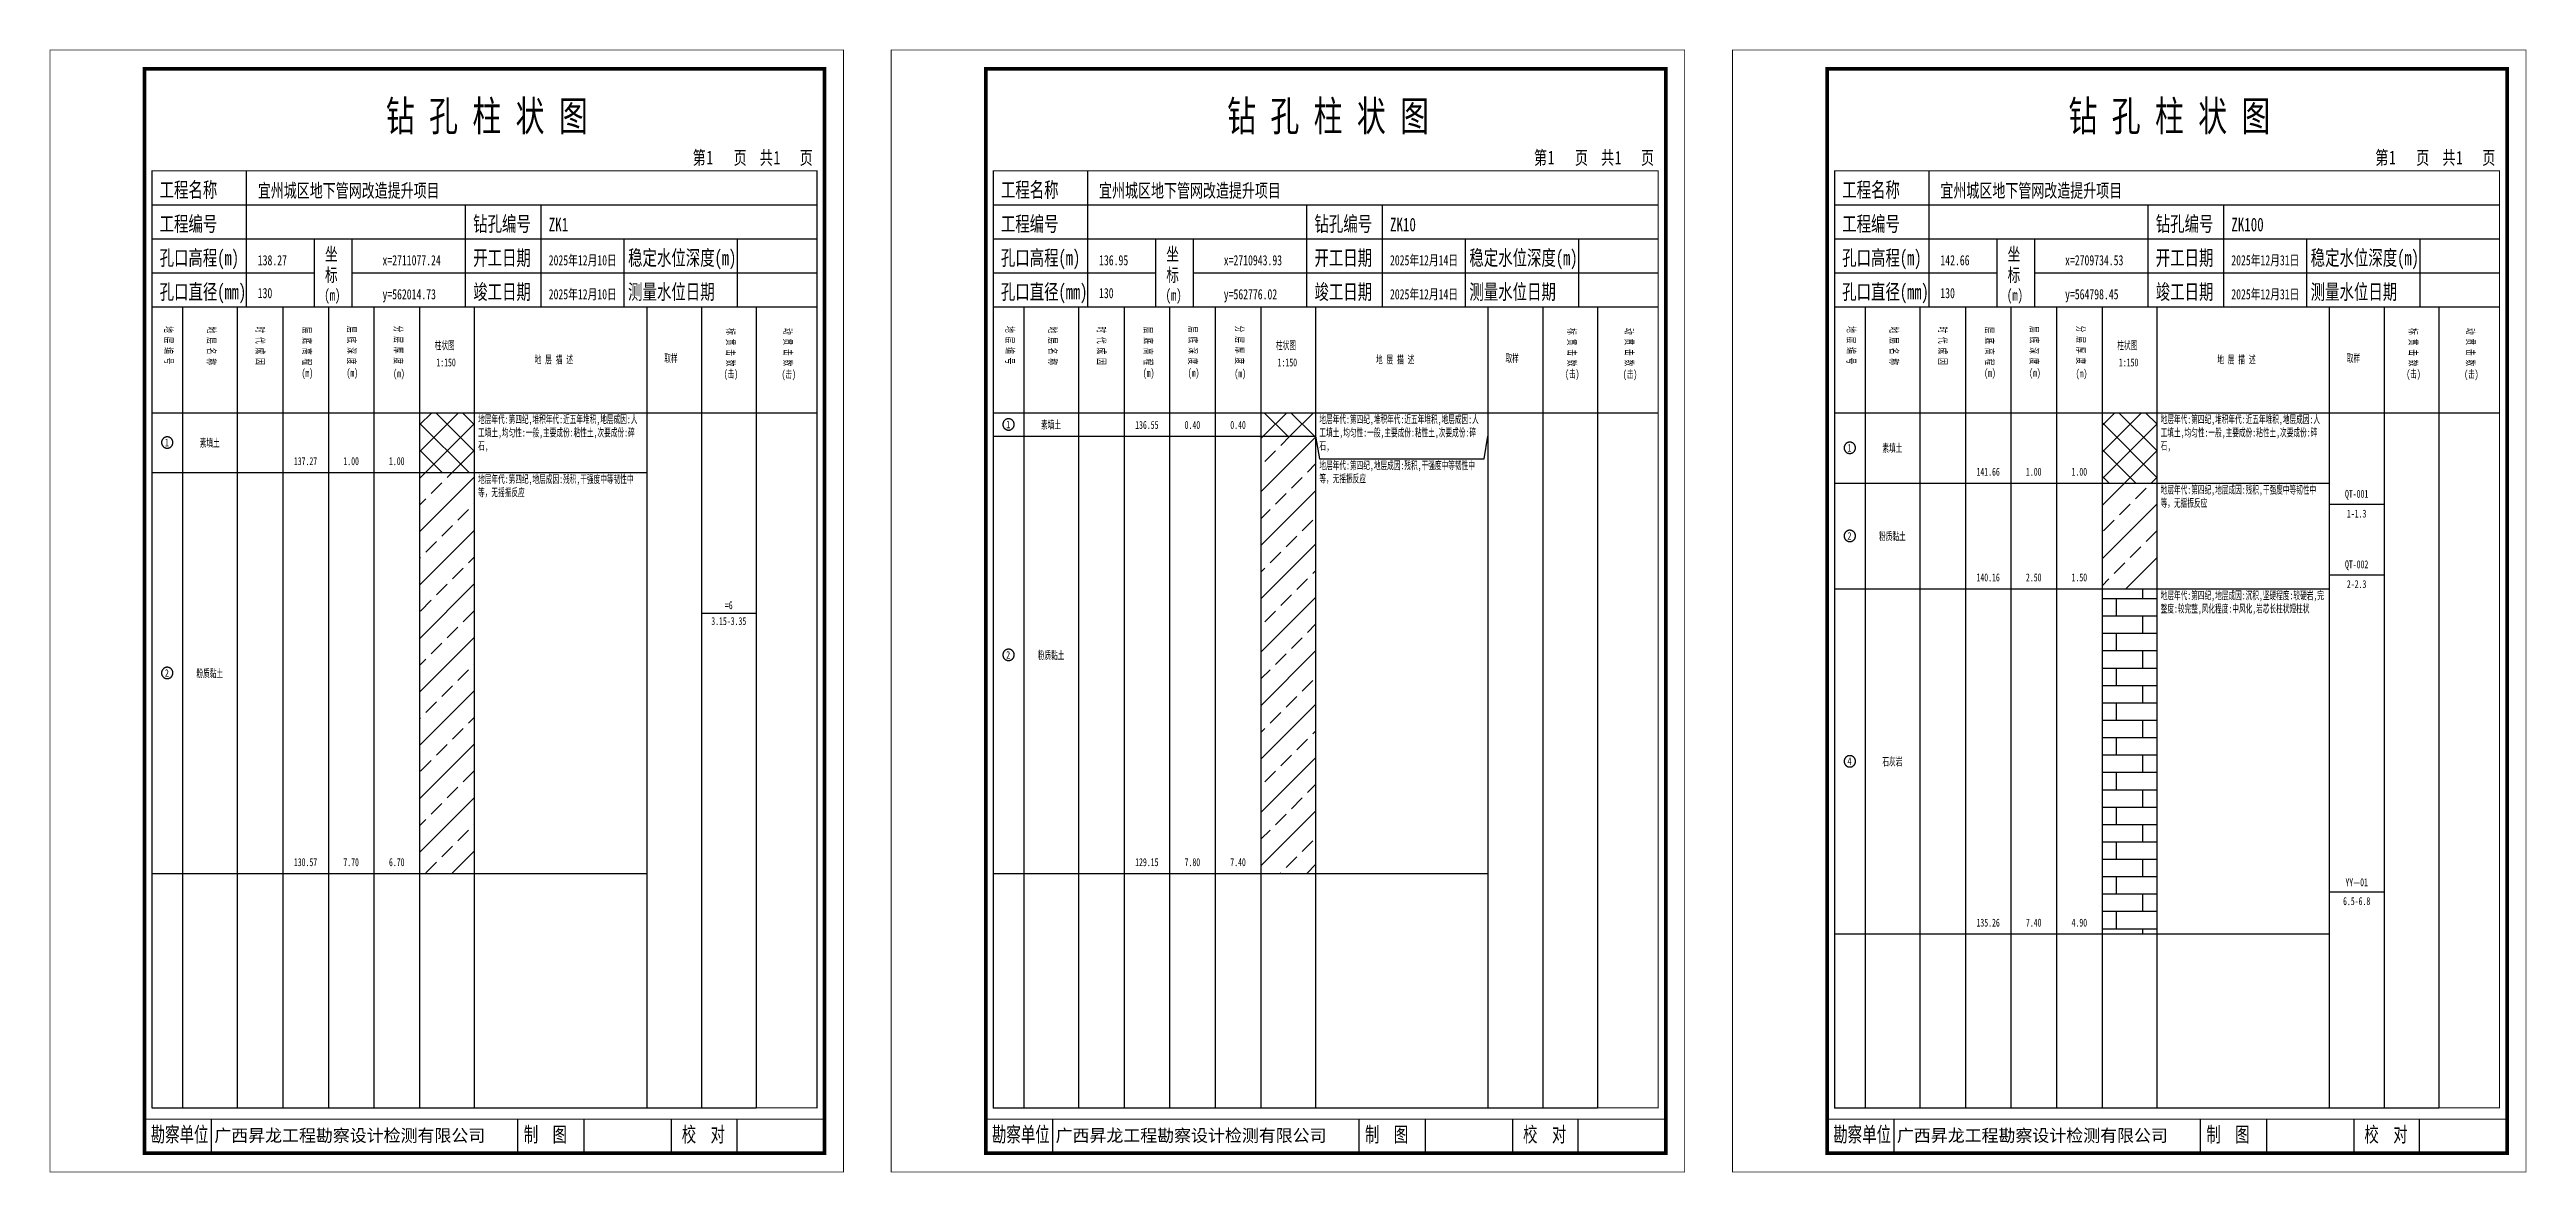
# Model space of a CAD drawing. Header units: millimetres. Extents: x 0 to 2711117, y 0 to 567555.
# Drawn here: x 26277 to 26933, y 0 to 297 of the extents above; entities that cross this region are included whole.
import ezdxf
from ezdxf.enums import TextEntityAlignment as Align

# ---------------------------------------------------------------- set-up
doc = ezdxf.new("R2010")
doc.units = ezdxf.units.MM
doc.layers.add('GICAD_POU_TEXTS', color=7, linetype='Continuous')
doc.layers.add('勘察点图例', color=7, linetype='Continuous')
doc.styles.add('HEAD_FONT', font='simfang.ttf', dxfattribs={"width": 0.6})
doc.styles.add('HEAD_FONT2', font='simfang.ttf', dxfattribs={"width": 0.6})
doc.styles.add('HT', font='simhei.ttf')
doc.styles.add('LZ_FONT', font='simfang.ttf', dxfattribs={"width": 0.7, "height": 8})
doc.styles.add('成果图图块', font='simfang.ttf', dxfattribs={"height": 2.5})
doc.styles.add('成果图表体', font='simfang.ttf', dxfattribs={"width": 0.6, "height": 2.1})
pattern_1 = [(45, (0, 0), (-3.5355339, 3.5355339), []), (135, (0, 0), (-3.5355339, -3.5355339), [])]
pattern_2 = [(45, (0, 0), (-7.0710678, 7.0710678), []), (45, (7.071, 0), (-7.0710678, 7.0710678), [4, -2])]

# ---------------------------------------------------------------- blocks, each defined once
blk = doc.blocks.new('ZK1')
for p, q in [((52, 229), (52, 265)), ((27, 256), (203, 256)), ((110, 229), (110, 256)), ((130, 229), (130, 256)), ((27, 247), (203, 247)), ((70, 229), (70, 247)), ((80, 229), (80, 247)), ((152, 229), (152, 247)), ((182, 229), (182, 247)), ((27, 238), (70, 238)), ((80, 238), (203, 238)), ((27, 229), (35.05, 229)), ((35.05, 229), (35.05, 17)), ((35.05, 229), (49.53, 229)), ((49.53, 229), (49.53, 17)), ((49.53, 229), (61.6, 229)), ((61.6, 229), (61.6, 17)), ((61.6, 229), (73.68, 229)), ((73.68, 229), (73.68, 17)), ((73.68, 229), (85.75, 229)), ((85.75, 229), (85.75, 17)), ((85.75, 229), (97.82, 229)), ((97.82, 229), (97.82, 17)), ((97.82, 229), (112.3, 229)), ((112.3, 229), (112.3, 17)), ((112.3, 229), (157.93, 229)), ((157.93, 229), (157.93, 17)), ((157.93, 229), (172.42, 229)), ((172.42, 229), (172.42, 17)), ((172.42, 229), (186.9, 229)), ((186.9, 229), (186.9, 17)), ((186.9, 229), (203, 229)), ((27, 201), (203, 201)), ((27, 17), (35.05, 17)), ((35.05, 17), (49.53, 17)), ((42.74, 4.95), (42.74, 13.95)), ((42.74, 4.95), (42.74, 13.95)), ((49.53, 17), (61.6, 17)), ((61.6, 17), (73.68, 17)), ((73.68, 17), (85.75, 17)), ((85.75, 17), (97.82, 17)), ((97.82, 17), (112.3, 17)), ((112.3, 17), (157.93, 17)), ((123.83, 4.95), (123.83, 13.95)), ((141.38, 4.95), (141.38, 13.95)), ((157.93, 17), (172.42, 17)), ((164.48, 4.95), (164.48, 13.95)), ((172.42, 17), (186.9, 17)), ((181.84, 4.95), (181.84, 13.95)), ((181.84, 4.95), (181.84, 13.95))]:
    blk.add_line(p, q)
for points, const_width in [([(0, 0), (210, 0), (210, 297), (0, 297)], 0.25), ([(25, 5), (205, 5), (205, 292), (25, 292)], 1), ([(27, 265), (203, 265), (203, 17), (27, 17)], 0.3)]:
    blk.add_lwpolyline(points, close=True, dxfattribs=dict(const_width=const_width))
at = {"const_width": 0.3}
for points in [[(27, 229), (203, 229)], [(25, 14), (205, 14)]]:
    blk.add_lwpolyline(points, dxfattribs=at)
at = {"style": 'LZ_FONT', "width": 0.7}
for s, height, p in [('钻 孔 柱 状 图', 8, (88.9, 275.54)), ('第', 3.6, (170.12, 266.7)), ('1', 3.6, (173.78, 266.75)), ('页', 3.6, (180.96, 266.7)), ('共', 3.6, (187.88, 266.7)), ('1', 3.6, (191.54, 266.7)), ('页', 3.6, (198.44, 266.7)), ('工程名称', 4, (29, 258)), ('宜州城区地下管网改造提升项目', 3.6, (55, 258)), ('工程编号', 4, (29, 249)), ('钻孔编号', 4, (112, 249)), ('ZK1', 3.6, (132, 249)), ('孔口高程(m)', 4, (29, 240)), ('138.27', 2.7, (55, 240)), ('坐', 3.5, (72.79, 241.24)), ('x=2711077.24', 2.7, (88, 240)), ('开工日期', 4, (112, 240)), ('2025年12月10日', 2.7, (132, 240)), ('稳定水位深度(m)', 4, (153, 240)), ('标', 3.5, (72.79, 235.7)), ('孔口直径(mm)', 4, (29, 231)), ('130', 2.7, (54.98, 231.31)), ('(m) ', 3, (72.59, 230.65)), ('y=562014.73', 2.7, (88, 231)), ('竣工日期', 4, (112, 231)), ('2025年12月10日', 2.7, (132, 231)), ('测量水位日期', 4, (153, 231)), ('勘察单位', 4, (26.65, 7.95)), ('制  图', 4, (125.4, 7.95)), ('校  对', 4, (167.22, 7.95))]:
    blk.add_text(s, height=height, dxfattribs=at).set_placement(p)
at = {"style": 'HT'}
blk.add_text('广西昇龙工程勘察设计检测有限公司', height=3.2865, dxfattribs=at).set_placement((43.48, 8.02))
at = {"char_height": 2.1, "width": 22.806, "attachment_point": 1, "rotation": 270, "style": 'HEAD_FONT'}
for s, insert in [('地 层 编 号', (32.46, 223.92)), ('地 层 名 称', (43.79, 223.76)), ('时 代 成 因', (56.67, 223.83)), ('层 底 高 程', (69.07, 223.71)), ('层 底 深 度', (80.9, 223.91)), ('分 层 厚 度', (93.26, 224.01)), ('标 贯 击 数', (181.21, 223.37)), ('动 贯 击 数', (196.38, 223.43))]:
    blk.add_mtext(s, dxfattribs=dict(at, insert=insert))
at = {"char_height": 2.1, "attachment_point": 1}
for s, insert, width, style in [('柱状图', (101.82, 219.87), 7.855, 'HEAD_FONT2'), ('地 层 描 述', (128.29, 216.11), 22.0781, 'HEAD_FONT2'), ('取样', (162.58, 216.44), 7.855, 'HEAD_FONT2'), ('(m)', (66.58, 212.56), 4.7944, 'HEAD_FONT'), ('(m)', (78.47, 212.61), 4.7944, 'HEAD_FONT'), ('(m)', (90.81, 212.43), 4.7944, 'HEAD_FONT'), ('1:150', (102.26, 215.36), 6.9223, 'HEAD_FONT2'), ('(击)', (178.33, 212.31), 7.855, 'HEAD_FONT2'), ('(击)', (193.64, 212.22), 7.855, 'HEAD_FONT2')]:
    blk.add_mtext(s, dxfattribs=dict(at, insert=insert, width=width, style=style))
blk = doc.blocks.new('ZK1_0')
at = {"color": 7}
blk.add_polyline3d([(-1.5, 0.02, 0), (-1.5, -0.06, 0), (-1.49, -0.13, 0), (-1.48, -0.2, 0), (-1.47, -0.28, 0), (-1.46, -0.35, 0), (-1.44, -0.42, 0), (-1.41, -0.49, 0), (-1.39, -0.56, 0), (-1.36, -0.63, 0), (-1.32, -0.69, 0), (-1.29, -0.76, 0), (-1.25, -0.82, 0), (-1.2, -0.88, 0), (-1.16, -0.94, 0), (-1.11, -0.99, 0), (-1.06, -1.04, 0), (-1.01, -1.1, 0), (-0.95, -1.14, 0), (-0.89, -1.19, 0), (-0.83, -1.23, 0), (-0.77, -1.27, 0), (-0.71, -1.31, 0), (-0.64, -1.34, 0), (-0.57, -1.37, 0), (-0.51, -1.4, 0), (-0.44, -1.42, 0), (-0.36, -1.44, 0), (-0.29, -1.46, 0), (-0.22, -1.47, 0), (-0.15, -1.48, 0), (-0.07, -1.48, 0), (0, -1.48, 0), (0.07, -1.48, 0), (0.15, -1.48, 0), (0.22, -1.47, 0), (0.29, -1.46, 0), (0.36, -1.44, 0), (0.44, -1.42, 0), (0.51, -1.4, 0), (0.57, -1.37, 0), (0.64, -1.34, 0), (0.71, -1.31, 0), (0.77, -1.27, 0), (0.83, -1.23, 0), (0.89, -1.19, 0), (0.95, -1.14, 0), (1.01, -1.1, 0), (1.06, -1.04, 0), (1.11, -0.99, 0), (1.16, -0.94, 0), (1.2, -0.88, 0), (1.25, -0.82, 0), (1.29, -0.76, 0), (1.32, -0.69, 0), (1.36, -0.63, 0), (1.39, -0.56, 0), (1.41, -0.49, 0), (1.44, -0.42, 0), (1.46, -0.35, 0), (1.47, -0.28, 0), (1.48, -0.2, 0), (1.49, -0.13, 0), (1.5, -0.06, 0), (1.5, 0.02, 0), (1.5, 0.09, 0), (1.49, 0.16, 0), (1.48, 0.24, 0), (1.47, 0.31, 0), (1.46, 0.38, 0), (1.44, 0.45, 0), (1.41, 0.52, 0), (1.39, 0.59, 0), (1.36, 0.66, 0), (1.32, 0.72, 0), (1.29, 0.79, 0), (1.25, 0.85, 0), (1.2, 0.91, 0), (1.16, 0.97, 0), (1.11, 1.02, 0), (1.06, 1.08, 0), (1.01, 1.13, 0), (0.95, 1.18, 0), (0.89, 1.22, 0), (0.83, 1.26, 0), (0.77, 1.3, 0), (0.71, 1.34, 0), (0.64, 1.37, 0), (0.57, 1.4, 0), (0.51, 1.43, 0), (0.44, 1.45, 0), (0.36, 1.47, 0), (0.29, 1.49, 0), (0.22, 1.5, 0), (0.15, 1.51, 0), (0.07, 1.51, 0), (0, 1.52, 0), (-0.07, 1.51, 0), (-0.15, 1.51, 0), (-0.22, 1.5, 0), (-0.29, 1.49, 0), (-0.36, 1.47, 0), (-0.44, 1.45, 0), (-0.51, 1.43, 0), (-0.57, 1.4, 0), (-0.64, 1.37, 0), (-0.71, 1.34, 0), (-0.77, 1.3, 0), (-0.83, 1.26, 0), (-0.89, 1.22, 0), (-0.95, 1.18, 0), (-1.01, 1.13, 0), (-1.06, 1.08, 0), (-1.11, 1.02, 0), (-1.16, 0.97, 0), (-1.2, 0.91, 0), (-1.25, 0.85, 0), (-1.29, 0.79, 0), (-1.32, 0.72, 0), (-1.36, 0.66, 0), (-1.39, 0.59, 0), (-1.41, 0.52, 0), (-1.44, 0.45, 0), (-1.46, 0.38, 0), (-1.47, 0.31, 0), (-1.48, 0.24, 0), (-1.49, 0.16, 0), (-1.5, 0.09, 0), (-1.5, 0.02, 0)], dxfattribs=at)
at = {"layer": 'GICAD_POU_TEXTS', "color": 7, "style": '成果图图块', "width": 0.7}
blk.add_text('1', height=2, dxfattribs=at).set_placement((-0.09, -0.99), align=Align.CENTER)
blk = doc.blocks.new('ZK1_1')
at = {"color": 7}
blk.add_polyline3d([(-1.5, 0.02, 0), (-1.5, -0.06, 0), (-1.49, -0.13, 0), (-1.48, -0.2, 0), (-1.47, -0.28, 0), (-1.46, -0.35, 0), (-1.44, -0.42, 0), (-1.41, -0.49, 0), (-1.39, -0.56, 0), (-1.36, -0.63, 0), (-1.32, -0.69, 0), (-1.29, -0.76, 0), (-1.25, -0.82, 0), (-1.2, -0.88, 0), (-1.16, -0.94, 0), (-1.11, -0.99, 0), (-1.06, -1.04, 0), (-1.01, -1.1, 0), (-0.95, -1.14, 0), (-0.89, -1.19, 0), (-0.83, -1.23, 0), (-0.77, -1.27, 0), (-0.71, -1.31, 0), (-0.64, -1.34, 0), (-0.57, -1.37, 0), (-0.51, -1.4, 0), (-0.44, -1.42, 0), (-0.36, -1.44, 0), (-0.29, -1.46, 0), (-0.22, -1.47, 0), (-0.15, -1.48, 0), (-0.07, -1.48, 0), (0, -1.48, 0), (0.07, -1.48, 0), (0.15, -1.48, 0), (0.22, -1.47, 0), (0.29, -1.46, 0), (0.36, -1.44, 0), (0.44, -1.42, 0), (0.51, -1.4, 0), (0.57, -1.37, 0), (0.64, -1.34, 0), (0.71, -1.31, 0), (0.77, -1.27, 0), (0.83, -1.23, 0), (0.89, -1.19, 0), (0.95, -1.14, 0), (1.01, -1.1, 0), (1.06, -1.04, 0), (1.11, -0.99, 0), (1.16, -0.94, 0), (1.2, -0.88, 0), (1.25, -0.82, 0), (1.29, -0.76, 0), (1.32, -0.69, 0), (1.36, -0.63, 0), (1.39, -0.56, 0), (1.41, -0.49, 0), (1.44, -0.42, 0), (1.46, -0.35, 0), (1.47, -0.28, 0), (1.48, -0.2, 0), (1.49, -0.13, 0), (1.5, -0.06, 0), (1.5, 0.02, 0), (1.5, 0.09, 0), (1.49, 0.16, 0), (1.48, 0.24, 0), (1.47, 0.31, 0), (1.46, 0.38, 0), (1.44, 0.45, 0), (1.41, 0.52, 0), (1.39, 0.59, 0), (1.36, 0.66, 0), (1.32, 0.72, 0), (1.29, 0.79, 0), (1.25, 0.85, 0), (1.2, 0.91, 0), (1.16, 0.97, 0), (1.11, 1.02, 0), (1.06, 1.08, 0), (1.01, 1.13, 0), (0.95, 1.18, 0), (0.89, 1.22, 0), (0.83, 1.26, 0), (0.77, 1.3, 0), (0.71, 1.34, 0), (0.64, 1.37, 0), (0.57, 1.4, 0), (0.51, 1.43, 0), (0.44, 1.45, 0), (0.36, 1.47, 0), (0.29, 1.49, 0), (0.22, 1.5, 0), (0.15, 1.51, 0), (0.07, 1.51, 0), (0, 1.52, 0), (-0.07, 1.51, 0), (-0.15, 1.51, 0), (-0.22, 1.5, 0), (-0.29, 1.49, 0), (-0.36, 1.47, 0), (-0.44, 1.45, 0), (-0.51, 1.43, 0), (-0.57, 1.4, 0), (-0.64, 1.37, 0), (-0.71, 1.34, 0), (-0.77, 1.3, 0), (-0.83, 1.26, 0), (-0.89, 1.22, 0), (-0.95, 1.18, 0), (-1.01, 1.13, 0), (-1.06, 1.08, 0), (-1.11, 1.02, 0), (-1.16, 0.97, 0), (-1.2, 0.91, 0), (-1.25, 0.85, 0), (-1.29, 0.79, 0), (-1.32, 0.72, 0), (-1.36, 0.66, 0), (-1.39, 0.59, 0), (-1.41, 0.52, 0), (-1.44, 0.45, 0), (-1.46, 0.38, 0), (-1.47, 0.31, 0), (-1.48, 0.24, 0), (-1.49, 0.16, 0), (-1.5, 0.09, 0), (-1.5, 0.02, 0)], dxfattribs=at)
at = {"layer": 'GICAD_POU_TEXTS', "color": 7, "style": '成果图图块', "width": 0.7}
blk.add_text('2', height=2, dxfattribs=at).set_placement((-0.09, -0.99), align=Align.CENTER)
blk = doc.blocks.new('ZK10')
for p, q in [((52, 229), (52, 265)), ((27, 256), (203, 256)), ((110, 229), (110, 256)), ((130, 229), (130, 256)), ((27, 247), (203, 247)), ((70, 229), (70, 247)), ((80, 229), (80, 247)), ((152, 229), (152, 247)), ((182, 229), (182, 247)), ((27, 238), (70, 238)), ((80, 238), (203, 238)), ((27, 229), (35.05, 229)), ((35.05, 229), (35.05, 17)), ((35.05, 229), (49.53, 229)), ((49.53, 229), (49.53, 17)), ((49.53, 229), (61.6, 229)), ((61.6, 229), (61.6, 17)), ((61.6, 229), (73.68, 229)), ((73.68, 229), (73.68, 17)), ((73.68, 229), (85.75, 229)), ((85.75, 229), (85.75, 17)), ((85.75, 229), (97.82, 229)), ((97.82, 229), (97.82, 17)), ((97.82, 229), (112.3, 229)), ((112.3, 229), (112.3, 17)), ((112.3, 229), (157.93, 229)), ((157.93, 229), (157.93, 17)), ((157.93, 229), (172.42, 229)), ((172.42, 229), (172.42, 17)), ((172.42, 229), (186.9, 229)), ((186.9, 229), (186.9, 17)), ((186.9, 229), (203, 229)), ((27, 201), (203, 201)), ((27, 17), (35.05, 17)), ((35.05, 17), (49.53, 17)), ((42.74, 4.95), (42.74, 13.95)), ((42.74, 4.95), (42.74, 13.95)), ((49.53, 17), (61.6, 17)), ((61.6, 17), (73.68, 17)), ((73.68, 17), (85.75, 17)), ((85.75, 17), (97.82, 17)), ((97.82, 17), (112.3, 17)), ((112.3, 17), (157.93, 17)), ((123.83, 4.95), (123.83, 13.95)), ((141.38, 4.95), (141.38, 13.95)), ((157.93, 17), (172.42, 17)), ((164.48, 4.95), (164.48, 13.95)), ((172.42, 17), (186.9, 17)), ((181.84, 4.95), (181.84, 13.95)), ((181.84, 4.95), (181.84, 13.95))]:
    blk.add_line(p, q)
for points, const_width in [([(0, 0), (210, 0), (210, 297), (0, 297)], 0.25), ([(25, 5), (205, 5), (205, 292), (25, 292)], 1), ([(27, 265), (203, 265), (203, 17), (27, 17)], 0.3)]:
    blk.add_lwpolyline(points, close=True, dxfattribs=dict(const_width=const_width))
at = {"const_width": 0.3}
for points in [[(27, 229), (203, 229)], [(25, 14), (205, 14)]]:
    blk.add_lwpolyline(points, dxfattribs=at)
at = {"style": 'LZ_FONT', "width": 0.7}
for s, height, p in [('钻 孔 柱 状 图', 8, (88.9, 275.54)), ('第', 3.6, (170.12, 266.7)), ('1', 3.6, (173.78, 266.75)), ('页', 3.6, (180.96, 266.7)), ('共', 3.6, (187.88, 266.7)), ('1', 3.6, (191.54, 266.7)), ('页', 3.6, (198.44, 266.7)), ('工程名称', 4, (29, 258)), ('宜州城区地下管网改造提升项目', 3.6, (55, 258)), ('工程编号', 4, (29, 249)), ('钻孔编号', 4, (112, 249)), ('ZK10', 3.6, (132, 249)), ('孔口高程(m)', 4, (29, 240)), ('136.95', 2.7, (55, 240)), ('坐', 3.5, (72.79, 241.24)), ('x=2710943.93', 2.7, (88, 240)), ('开工日期', 4, (112, 240)), ('2025年12月14日', 2.7, (132, 240)), ('稳定水位深度(m)', 4, (153, 240)), ('标', 3.5, (72.79, 235.7)), ('孔口直径(mm)', 4, (29, 231)), ('130', 2.7, (54.98, 231.31)), ('(m) ', 3, (72.59, 230.65)), ('y=562776.02', 2.7, (88, 231)), ('竣工日期', 4, (112, 231)), ('2025年12月14日', 2.7, (132, 231)), ('测量水位日期', 4, (153, 231)), ('勘察单位', 4, (26.65, 7.95)), ('制  图', 4, (125.4, 7.95)), ('校  对', 4, (167.22, 7.95))]:
    blk.add_text(s, height=height, dxfattribs=at).set_placement(p)
at = {"style": 'HT'}
blk.add_text('广西昇龙工程勘察设计检测有限公司', height=3.2865, dxfattribs=at).set_placement((43.48, 8.02))
at = {"char_height": 2.1, "width": 22.806, "attachment_point": 1, "rotation": 270, "style": 'HEAD_FONT'}
for s, insert in [('地 层 编 号', (32.46, 223.92)), ('地 层 名 称', (43.79, 223.76)), ('时 代 成 因', (56.67, 223.83)), ('层 底 高 程', (69.07, 223.71)), ('层 底 深 度', (80.9, 223.91)), ('分 层 厚 度', (93.26, 224.01)), ('标 贯 击 数', (181.21, 223.37)), ('动 贯 击 数', (196.38, 223.43))]:
    blk.add_mtext(s, dxfattribs=dict(at, insert=insert))
at = {"char_height": 2.1, "attachment_point": 1}
for s, insert, width, style in [('柱状图', (101.82, 219.87), 7.855, 'HEAD_FONT2'), ('地 层 描 述', (128.29, 216.11), 22.0781, 'HEAD_FONT2'), ('取样', (162.58, 216.44), 7.855, 'HEAD_FONT2'), ('(m)', (66.58, 212.56), 4.7944, 'HEAD_FONT'), ('(m)', (78.47, 212.61), 4.7944, 'HEAD_FONT'), ('(m)', (90.81, 212.43), 4.7944, 'HEAD_FONT'), ('1:150', (102.26, 215.36), 6.9223, 'HEAD_FONT2'), ('(击)', (178.33, 212.31), 7.855, 'HEAD_FONT2'), ('(击)', (193.64, 212.22), 7.855, 'HEAD_FONT2')]:
    blk.add_mtext(s, dxfattribs=dict(at, insert=insert, width=width, style=style))
blk = doc.blocks.new('ZK10_0')
at = {"color": 7}
blk.add_polyline3d([(-1.5, 0.02, 0), (-1.5, -0.06, 0), (-1.49, -0.13, 0), (-1.48, -0.2, 0), (-1.47, -0.28, 0), (-1.46, -0.35, 0), (-1.44, -0.42, 0), (-1.41, -0.49, 0), (-1.39, -0.56, 0), (-1.36, -0.63, 0), (-1.32, -0.69, 0), (-1.29, -0.76, 0), (-1.25, -0.82, 0), (-1.2, -0.88, 0), (-1.16, -0.94, 0), (-1.11, -0.99, 0), (-1.06, -1.04, 0), (-1.01, -1.1, 0), (-0.95, -1.14, 0), (-0.89, -1.19, 0), (-0.83, -1.23, 0), (-0.77, -1.27, 0), (-0.71, -1.31, 0), (-0.64, -1.34, 0), (-0.57, -1.37, 0), (-0.51, -1.4, 0), (-0.44, -1.42, 0), (-0.36, -1.44, 0), (-0.29, -1.46, 0), (-0.22, -1.47, 0), (-0.15, -1.48, 0), (-0.07, -1.48, 0), (0, -1.48, 0), (0.07, -1.48, 0), (0.15, -1.48, 0), (0.22, -1.47, 0), (0.29, -1.46, 0), (0.36, -1.44, 0), (0.44, -1.42, 0), (0.51, -1.4, 0), (0.57, -1.37, 0), (0.64, -1.34, 0), (0.71, -1.31, 0), (0.77, -1.27, 0), (0.83, -1.23, 0), (0.89, -1.19, 0), (0.95, -1.14, 0), (1.01, -1.1, 0), (1.06, -1.04, 0), (1.11, -0.99, 0), (1.16, -0.94, 0), (1.2, -0.88, 0), (1.25, -0.82, 0), (1.29, -0.76, 0), (1.32, -0.69, 0), (1.36, -0.63, 0), (1.39, -0.56, 0), (1.41, -0.49, 0), (1.44, -0.42, 0), (1.46, -0.35, 0), (1.47, -0.28, 0), (1.48, -0.2, 0), (1.49, -0.13, 0), (1.5, -0.06, 0), (1.5, 0.02, 0), (1.5, 0.09, 0), (1.49, 0.16, 0), (1.48, 0.24, 0), (1.47, 0.31, 0), (1.46, 0.38, 0), (1.44, 0.45, 0), (1.41, 0.52, 0), (1.39, 0.59, 0), (1.36, 0.66, 0), (1.32, 0.72, 0), (1.29, 0.79, 0), (1.25, 0.85, 0), (1.2, 0.91, 0), (1.16, 0.97, 0), (1.11, 1.02, 0), (1.06, 1.08, 0), (1.01, 1.13, 0), (0.95, 1.18, 0), (0.89, 1.22, 0), (0.83, 1.26, 0), (0.77, 1.3, 0), (0.71, 1.34, 0), (0.64, 1.37, 0), (0.57, 1.4, 0), (0.51, 1.43, 0), (0.44, 1.45, 0), (0.36, 1.47, 0), (0.29, 1.49, 0), (0.22, 1.5, 0), (0.15, 1.51, 0), (0.07, 1.51, 0), (0, 1.52, 0), (-0.07, 1.51, 0), (-0.15, 1.51, 0), (-0.22, 1.5, 0), (-0.29, 1.49, 0), (-0.36, 1.47, 0), (-0.44, 1.45, 0), (-0.51, 1.43, 0), (-0.57, 1.4, 0), (-0.64, 1.37, 0), (-0.71, 1.34, 0), (-0.77, 1.3, 0), (-0.83, 1.26, 0), (-0.89, 1.22, 0), (-0.95, 1.18, 0), (-1.01, 1.13, 0), (-1.06, 1.08, 0), (-1.11, 1.02, 0), (-1.16, 0.97, 0), (-1.2, 0.91, 0), (-1.25, 0.85, 0), (-1.29, 0.79, 0), (-1.32, 0.72, 0), (-1.36, 0.66, 0), (-1.39, 0.59, 0), (-1.41, 0.52, 0), (-1.44, 0.45, 0), (-1.46, 0.38, 0), (-1.47, 0.31, 0), (-1.48, 0.24, 0), (-1.49, 0.16, 0), (-1.5, 0.09, 0), (-1.5, 0.02, 0)], dxfattribs=at)
at = {"layer": 'GICAD_POU_TEXTS', "color": 7, "style": '成果图图块', "width": 0.7}
blk.add_text('1', height=2, dxfattribs=at).set_placement((-0.09, -0.99), align=Align.CENTER)
blk = doc.blocks.new('ZK10_1')
at = {"color": 7}
blk.add_polyline3d([(-1.5, 0.02, 0), (-1.5, -0.06, 0), (-1.49, -0.13, 0), (-1.48, -0.2, 0), (-1.47, -0.28, 0), (-1.46, -0.35, 0), (-1.44, -0.42, 0), (-1.41, -0.49, 0), (-1.39, -0.56, 0), (-1.36, -0.63, 0), (-1.32, -0.69, 0), (-1.29, -0.76, 0), (-1.25, -0.82, 0), (-1.2, -0.88, 0), (-1.16, -0.94, 0), (-1.11, -0.99, 0), (-1.06, -1.04, 0), (-1.01, -1.1, 0), (-0.95, -1.14, 0), (-0.89, -1.19, 0), (-0.83, -1.23, 0), (-0.77, -1.27, 0), (-0.71, -1.31, 0), (-0.64, -1.34, 0), (-0.57, -1.37, 0), (-0.51, -1.4, 0), (-0.44, -1.42, 0), (-0.36, -1.44, 0), (-0.29, -1.46, 0), (-0.22, -1.47, 0), (-0.15, -1.48, 0), (-0.07, -1.48, 0), (0, -1.48, 0), (0.07, -1.48, 0), (0.15, -1.48, 0), (0.22, -1.47, 0), (0.29, -1.46, 0), (0.36, -1.44, 0), (0.44, -1.42, 0), (0.51, -1.4, 0), (0.57, -1.37, 0), (0.64, -1.34, 0), (0.71, -1.31, 0), (0.77, -1.27, 0), (0.83, -1.23, 0), (0.89, -1.19, 0), (0.95, -1.14, 0), (1.01, -1.1, 0), (1.06, -1.04, 0), (1.11, -0.99, 0), (1.16, -0.94, 0), (1.2, -0.88, 0), (1.25, -0.82, 0), (1.29, -0.76, 0), (1.32, -0.69, 0), (1.36, -0.63, 0), (1.39, -0.56, 0), (1.41, -0.49, 0), (1.44, -0.42, 0), (1.46, -0.35, 0), (1.47, -0.28, 0), (1.48, -0.2, 0), (1.49, -0.13, 0), (1.5, -0.06, 0), (1.5, 0.02, 0), (1.5, 0.09, 0), (1.49, 0.16, 0), (1.48, 0.24, 0), (1.47, 0.31, 0), (1.46, 0.38, 0), (1.44, 0.45, 0), (1.41, 0.52, 0), (1.39, 0.59, 0), (1.36, 0.66, 0), (1.32, 0.72, 0), (1.29, 0.79, 0), (1.25, 0.85, 0), (1.2, 0.91, 0), (1.16, 0.97, 0), (1.11, 1.02, 0), (1.06, 1.08, 0), (1.01, 1.13, 0), (0.95, 1.18, 0), (0.89, 1.22, 0), (0.83, 1.26, 0), (0.77, 1.3, 0), (0.71, 1.34, 0), (0.64, 1.37, 0), (0.57, 1.4, 0), (0.51, 1.43, 0), (0.44, 1.45, 0), (0.36, 1.47, 0), (0.29, 1.49, 0), (0.22, 1.5, 0), (0.15, 1.51, 0), (0.07, 1.51, 0), (0, 1.52, 0), (-0.07, 1.51, 0), (-0.15, 1.51, 0), (-0.22, 1.5, 0), (-0.29, 1.49, 0), (-0.36, 1.47, 0), (-0.44, 1.45, 0), (-0.51, 1.43, 0), (-0.57, 1.4, 0), (-0.64, 1.37, 0), (-0.71, 1.34, 0), (-0.77, 1.3, 0), (-0.83, 1.26, 0), (-0.89, 1.22, 0), (-0.95, 1.18, 0), (-1.01, 1.13, 0), (-1.06, 1.08, 0), (-1.11, 1.02, 0), (-1.16, 0.97, 0), (-1.2, 0.91, 0), (-1.25, 0.85, 0), (-1.29, 0.79, 0), (-1.32, 0.72, 0), (-1.36, 0.66, 0), (-1.39, 0.59, 0), (-1.41, 0.52, 0), (-1.44, 0.45, 0), (-1.46, 0.38, 0), (-1.47, 0.31, 0), (-1.48, 0.24, 0), (-1.49, 0.16, 0), (-1.5, 0.09, 0), (-1.5, 0.02, 0)], dxfattribs=at)
at = {"layer": 'GICAD_POU_TEXTS', "color": 7, "style": '成果图图块', "width": 0.7}
blk.add_text('2', height=2, dxfattribs=at).set_placement((-0.09, -0.99), align=Align.CENTER)
blk = doc.blocks.new('ZK100')
for p, q in [((52, 229), (52, 265)), ((27, 256), (203, 256)), ((110, 229), (110, 256)), ((130, 229), (130, 256)), ((27, 247), (203, 247)), ((70, 229), (70, 247)), ((80, 229), (80, 247)), ((152, 229), (152, 247)), ((182, 229), (182, 247)), ((27, 238), (70, 238)), ((80, 238), (203, 238)), ((27, 229), (35.05, 229)), ((35.05, 229), (35.05, 17)), ((35.05, 229), (49.53, 229)), ((49.53, 229), (49.53, 17)), ((49.53, 229), (61.6, 229)), ((61.6, 229), (61.6, 17)), ((61.6, 229), (73.68, 229)), ((73.68, 229), (73.68, 17)), ((73.68, 229), (85.75, 229)), ((85.75, 229), (85.75, 17)), ((85.75, 229), (97.82, 229)), ((97.82, 229), (97.82, 17)), ((97.82, 229), (112.3, 229)), ((112.3, 229), (112.3, 17)), ((112.3, 229), (157.93, 229)), ((157.93, 229), (157.93, 17)), ((157.93, 229), (172.42, 229)), ((172.42, 229), (172.42, 17)), ((172.42, 229), (186.9, 229)), ((186.9, 229), (186.9, 17)), ((186.9, 229), (203, 229)), ((27, 201), (203, 201)), ((27, 17), (35.05, 17)), ((35.05, 17), (49.53, 17)), ((42.74, 4.95), (42.74, 13.95)), ((42.74, 4.95), (42.74, 13.95)), ((49.53, 17), (61.6, 17)), ((61.6, 17), (73.68, 17)), ((73.68, 17), (85.75, 17)), ((85.75, 17), (97.82, 17)), ((97.82, 17), (112.3, 17)), ((112.3, 17), (157.93, 17)), ((123.83, 4.95), (123.83, 13.95)), ((141.38, 4.95), (141.38, 13.95)), ((157.93, 17), (172.42, 17)), ((164.48, 4.95), (164.48, 13.95)), ((172.42, 17), (186.9, 17)), ((181.84, 4.95), (181.84, 13.95)), ((181.84, 4.95), (181.84, 13.95))]:
    blk.add_line(p, q)
for points, const_width in [([(0, 0), (210, 0), (210, 297), (0, 297)], 0.25), ([(25, 5), (205, 5), (205, 292), (25, 292)], 1), ([(27, 265), (203, 265), (203, 17), (27, 17)], 0.3)]:
    blk.add_lwpolyline(points, close=True, dxfattribs=dict(const_width=const_width))
at = {"const_width": 0.3}
for points in [[(27, 229), (203, 229)], [(25, 14), (205, 14)]]:
    blk.add_lwpolyline(points, dxfattribs=at)
at = {"style": 'LZ_FONT', "width": 0.7}
for s, height, p in [('钻 孔 柱 状 图', 8, (88.9, 275.54)), ('第', 3.6, (170.12, 266.7)), ('1', 3.6, (173.78, 266.75)), ('页', 3.6, (180.96, 266.7)), ('共', 3.6, (187.88, 266.7)), ('1', 3.6, (191.54, 266.7)), ('页', 3.6, (198.44, 266.7)), ('工程名称', 4, (29, 258)), ('宜州城区地下管网改造提升项目', 3.6, (55, 258)), ('工程编号', 4, (29, 249)), ('钻孔编号', 4, (112, 249)), ('ZK100', 3.6, (132, 249)), ('孔口高程(m)', 4, (29, 240)), ('142.66', 2.7, (55, 240)), ('坐', 3.5, (72.79, 241.24)), ('x=2709734.53', 2.7, (88, 240)), ('开工日期', 4, (112, 240)), ('2025年12月31日', 2.7, (132, 240)), ('稳定水位深度(m)', 4, (153, 240)), ('标', 3.5, (72.79, 235.7)), ('孔口直径(mm)', 4, (29, 231)), ('130', 2.7, (54.98, 231.31)), ('(m) ', 3, (72.59, 230.65)), ('y=564798.45', 2.7, (88, 231)), ('竣工日期', 4, (112, 231)), ('2025年12月31日', 2.7, (132, 231)), ('测量水位日期', 4, (153, 231)), ('勘察单位', 4, (26.65, 7.95)), ('制  图', 4, (125.4, 7.95)), ('校  对', 4, (167.22, 7.95))]:
    blk.add_text(s, height=height, dxfattribs=at).set_placement(p)
at = {"style": 'HT'}
blk.add_text('广西昇龙工程勘察设计检测有限公司', height=3.2865, dxfattribs=at).set_placement((43.48, 8.02))
at = {"char_height": 2.1, "width": 22.806, "attachment_point": 1, "rotation": 270, "style": 'HEAD_FONT'}
for s, insert in [('地 层 编 号', (32.46, 223.92)), ('地 层 名 称', (43.79, 223.76)), ('时 代 成 因', (56.67, 223.83)), ('层 底 高 程', (69.07, 223.71)), ('层 底 深 度', (80.9, 223.91)), ('分 层 厚 度', (93.26, 224.01)), ('标 贯 击 数', (181.21, 223.37)), ('动 贯 击 数', (196.38, 223.43))]:
    blk.add_mtext(s, dxfattribs=dict(at, insert=insert))
at = {"char_height": 2.1, "attachment_point": 1}
for s, insert, width, style in [('柱状图', (101.82, 219.87), 7.855, 'HEAD_FONT2'), ('地 层 描 述', (128.29, 216.11), 22.0781, 'HEAD_FONT2'), ('取样', (162.58, 216.44), 7.855, 'HEAD_FONT2'), ('(m)', (66.58, 212.56), 4.7944, 'HEAD_FONT'), ('(m)', (78.47, 212.61), 4.7944, 'HEAD_FONT'), ('(m)', (90.81, 212.43), 4.7944, 'HEAD_FONT'), ('1:150', (102.26, 215.36), 6.9223, 'HEAD_FONT2'), ('(击)', (178.33, 212.31), 7.855, 'HEAD_FONT2'), ('(击)', (193.64, 212.22), 7.855, 'HEAD_FONT2')]:
    blk.add_mtext(s, dxfattribs=dict(at, insert=insert, width=width, style=style))
blk = doc.blocks.new('ZK100_0')
at = {"color": 7}
blk.add_polyline3d([(-1.5, 0.02, 0), (-1.5, -0.06, 0), (-1.49, -0.13, 0), (-1.48, -0.2, 0), (-1.47, -0.28, 0), (-1.46, -0.35, 0), (-1.44, -0.42, 0), (-1.41, -0.49, 0), (-1.39, -0.56, 0), (-1.36, -0.63, 0), (-1.32, -0.69, 0), (-1.29, -0.76, 0), (-1.25, -0.82, 0), (-1.2, -0.88, 0), (-1.16, -0.94, 0), (-1.11, -0.99, 0), (-1.06, -1.04, 0), (-1.01, -1.1, 0), (-0.95, -1.14, 0), (-0.89, -1.19, 0), (-0.83, -1.23, 0), (-0.77, -1.27, 0), (-0.71, -1.31, 0), (-0.64, -1.34, 0), (-0.57, -1.37, 0), (-0.51, -1.4, 0), (-0.44, -1.42, 0), (-0.36, -1.44, 0), (-0.29, -1.46, 0), (-0.22, -1.47, 0), (-0.15, -1.48, 0), (-0.07, -1.48, 0), (0, -1.48, 0), (0.07, -1.48, 0), (0.15, -1.48, 0), (0.22, -1.47, 0), (0.29, -1.46, 0), (0.36, -1.44, 0), (0.44, -1.42, 0), (0.51, -1.4, 0), (0.57, -1.37, 0), (0.64, -1.34, 0), (0.71, -1.31, 0), (0.77, -1.27, 0), (0.83, -1.23, 0), (0.89, -1.19, 0), (0.95, -1.14, 0), (1.01, -1.1, 0), (1.06, -1.04, 0), (1.11, -0.99, 0), (1.16, -0.94, 0), (1.2, -0.88, 0), (1.25, -0.82, 0), (1.29, -0.76, 0), (1.32, -0.69, 0), (1.36, -0.63, 0), (1.39, -0.56, 0), (1.41, -0.49, 0), (1.44, -0.42, 0), (1.46, -0.35, 0), (1.47, -0.28, 0), (1.48, -0.2, 0), (1.49, -0.13, 0), (1.5, -0.06, 0), (1.5, 0.02, 0), (1.5, 0.09, 0), (1.49, 0.16, 0), (1.48, 0.24, 0), (1.47, 0.31, 0), (1.46, 0.38, 0), (1.44, 0.45, 0), (1.41, 0.52, 0), (1.39, 0.59, 0), (1.36, 0.66, 0), (1.32, 0.72, 0), (1.29, 0.79, 0), (1.25, 0.85, 0), (1.2, 0.91, 0), (1.16, 0.97, 0), (1.11, 1.02, 0), (1.06, 1.08, 0), (1.01, 1.13, 0), (0.95, 1.18, 0), (0.89, 1.22, 0), (0.83, 1.26, 0), (0.77, 1.3, 0), (0.71, 1.34, 0), (0.64, 1.37, 0), (0.57, 1.4, 0), (0.51, 1.43, 0), (0.44, 1.45, 0), (0.36, 1.47, 0), (0.29, 1.49, 0), (0.22, 1.5, 0), (0.15, 1.51, 0), (0.07, 1.51, 0), (0, 1.52, 0), (-0.07, 1.51, 0), (-0.15, 1.51, 0), (-0.22, 1.5, 0), (-0.29, 1.49, 0), (-0.36, 1.47, 0), (-0.44, 1.45, 0), (-0.51, 1.43, 0), (-0.57, 1.4, 0), (-0.64, 1.37, 0), (-0.71, 1.34, 0), (-0.77, 1.3, 0), (-0.83, 1.26, 0), (-0.89, 1.22, 0), (-0.95, 1.18, 0), (-1.01, 1.13, 0), (-1.06, 1.08, 0), (-1.11, 1.02, 0), (-1.16, 0.97, 0), (-1.2, 0.91, 0), (-1.25, 0.85, 0), (-1.29, 0.79, 0), (-1.32, 0.72, 0), (-1.36, 0.66, 0), (-1.39, 0.59, 0), (-1.41, 0.52, 0), (-1.44, 0.45, 0), (-1.46, 0.38, 0), (-1.47, 0.31, 0), (-1.48, 0.24, 0), (-1.49, 0.16, 0), (-1.5, 0.09, 0), (-1.5, 0.02, 0)], dxfattribs=at)
at = {"layer": 'GICAD_POU_TEXTS', "color": 7, "style": '成果图图块', "width": 0.7}
blk.add_text('1', height=2, dxfattribs=at).set_placement((-0.09, -0.99), align=Align.CENTER)
blk = doc.blocks.new('ZK100_1')
at = {"color": 7}
blk.add_polyline3d([(-1.5, 0.02, 0), (-1.5, -0.06, 0), (-1.49, -0.13, 0), (-1.48, -0.2, 0), (-1.47, -0.28, 0), (-1.46, -0.35, 0), (-1.44, -0.42, 0), (-1.41, -0.49, 0), (-1.39, -0.56, 0), (-1.36, -0.63, 0), (-1.32, -0.69, 0), (-1.29, -0.76, 0), (-1.25, -0.82, 0), (-1.2, -0.88, 0), (-1.16, -0.94, 0), (-1.11, -0.99, 0), (-1.06, -1.04, 0), (-1.01, -1.1, 0), (-0.95, -1.14, 0), (-0.89, -1.19, 0), (-0.83, -1.23, 0), (-0.77, -1.27, 0), (-0.71, -1.31, 0), (-0.64, -1.34, 0), (-0.57, -1.37, 0), (-0.51, -1.4, 0), (-0.44, -1.42, 0), (-0.36, -1.44, 0), (-0.29, -1.46, 0), (-0.22, -1.47, 0), (-0.15, -1.48, 0), (-0.07, -1.48, 0), (0, -1.48, 0), (0.07, -1.48, 0), (0.15, -1.48, 0), (0.22, -1.47, 0), (0.29, -1.46, 0), (0.36, -1.44, 0), (0.44, -1.42, 0), (0.51, -1.4, 0), (0.57, -1.37, 0), (0.64, -1.34, 0), (0.71, -1.31, 0), (0.77, -1.27, 0), (0.83, -1.23, 0), (0.89, -1.19, 0), (0.95, -1.14, 0), (1.01, -1.1, 0), (1.06, -1.04, 0), (1.11, -0.99, 0), (1.16, -0.94, 0), (1.2, -0.88, 0), (1.25, -0.82, 0), (1.29, -0.76, 0), (1.32, -0.69, 0), (1.36, -0.63, 0), (1.39, -0.56, 0), (1.41, -0.49, 0), (1.44, -0.42, 0), (1.46, -0.35, 0), (1.47, -0.28, 0), (1.48, -0.2, 0), (1.49, -0.13, 0), (1.5, -0.06, 0), (1.5, 0.02, 0), (1.5, 0.09, 0), (1.49, 0.16, 0), (1.48, 0.24, 0), (1.47, 0.31, 0), (1.46, 0.38, 0), (1.44, 0.45, 0), (1.41, 0.52, 0), (1.39, 0.59, 0), (1.36, 0.66, 0), (1.32, 0.72, 0), (1.29, 0.79, 0), (1.25, 0.85, 0), (1.2, 0.91, 0), (1.16, 0.97, 0), (1.11, 1.02, 0), (1.06, 1.08, 0), (1.01, 1.13, 0), (0.95, 1.18, 0), (0.89, 1.22, 0), (0.83, 1.26, 0), (0.77, 1.3, 0), (0.71, 1.34, 0), (0.64, 1.37, 0), (0.57, 1.4, 0), (0.51, 1.43, 0), (0.44, 1.45, 0), (0.36, 1.47, 0), (0.29, 1.49, 0), (0.22, 1.5, 0), (0.15, 1.51, 0), (0.07, 1.51, 0), (0, 1.52, 0), (-0.07, 1.51, 0), (-0.15, 1.51, 0), (-0.22, 1.5, 0), (-0.29, 1.49, 0), (-0.36, 1.47, 0), (-0.44, 1.45, 0), (-0.51, 1.43, 0), (-0.57, 1.4, 0), (-0.64, 1.37, 0), (-0.71, 1.34, 0), (-0.77, 1.3, 0), (-0.83, 1.26, 0), (-0.89, 1.22, 0), (-0.95, 1.18, 0), (-1.01, 1.13, 0), (-1.06, 1.08, 0), (-1.11, 1.02, 0), (-1.16, 0.97, 0), (-1.2, 0.91, 0), (-1.25, 0.85, 0), (-1.29, 0.79, 0), (-1.32, 0.72, 0), (-1.36, 0.66, 0), (-1.39, 0.59, 0), (-1.41, 0.52, 0), (-1.44, 0.45, 0), (-1.46, 0.38, 0), (-1.47, 0.31, 0), (-1.48, 0.24, 0), (-1.49, 0.16, 0), (-1.5, 0.09, 0), (-1.5, 0.02, 0)], dxfattribs=at)
at = {"layer": 'GICAD_POU_TEXTS', "color": 7, "style": '成果图图块', "width": 0.7}
blk.add_text('2', height=2, dxfattribs=at).set_placement((-0.09, -0.99), align=Align.CENTER)
blk = doc.blocks.new('ZK100_2')
at = {"color": 7}
blk.add_polyline3d([(-1.5, 0.02, 0), (-1.5, -0.06, 0), (-1.49, -0.13, 0), (-1.48, -0.2, 0), (-1.47, -0.28, 0), (-1.46, -0.35, 0), (-1.44, -0.42, 0), (-1.41, -0.49, 0), (-1.39, -0.56, 0), (-1.36, -0.63, 0), (-1.32, -0.69, 0), (-1.29, -0.76, 0), (-1.25, -0.82, 0), (-1.2, -0.88, 0), (-1.16, -0.94, 0), (-1.11, -0.99, 0), (-1.06, -1.04, 0), (-1.01, -1.1, 0), (-0.95, -1.14, 0), (-0.89, -1.19, 0), (-0.83, -1.23, 0), (-0.77, -1.27, 0), (-0.71, -1.31, 0), (-0.64, -1.34, 0), (-0.57, -1.37, 0), (-0.51, -1.4, 0), (-0.44, -1.42, 0), (-0.36, -1.44, 0), (-0.29, -1.46, 0), (-0.22, -1.47, 0), (-0.15, -1.48, 0), (-0.07, -1.48, 0), (0, -1.48, 0), (0.07, -1.48, 0), (0.15, -1.48, 0), (0.22, -1.47, 0), (0.29, -1.46, 0), (0.36, -1.44, 0), (0.44, -1.42, 0), (0.51, -1.4, 0), (0.57, -1.37, 0), (0.64, -1.34, 0), (0.71, -1.31, 0), (0.77, -1.27, 0), (0.83, -1.23, 0), (0.89, -1.19, 0), (0.95, -1.14, 0), (1.01, -1.1, 0), (1.06, -1.04, 0), (1.11, -0.99, 0), (1.16, -0.94, 0), (1.2, -0.88, 0), (1.25, -0.82, 0), (1.29, -0.76, 0), (1.32, -0.69, 0), (1.36, -0.63, 0), (1.39, -0.56, 0), (1.41, -0.49, 0), (1.44, -0.42, 0), (1.46, -0.35, 0), (1.47, -0.28, 0), (1.48, -0.2, 0), (1.49, -0.13, 0), (1.5, -0.06, 0), (1.5, 0.02, 0), (1.5, 0.09, 0), (1.49, 0.16, 0), (1.48, 0.24, 0), (1.47, 0.31, 0), (1.46, 0.38, 0), (1.44, 0.45, 0), (1.41, 0.52, 0), (1.39, 0.59, 0), (1.36, 0.66, 0), (1.32, 0.72, 0), (1.29, 0.79, 0), (1.25, 0.85, 0), (1.2, 0.91, 0), (1.16, 0.97, 0), (1.11, 1.02, 0), (1.06, 1.08, 0), (1.01, 1.13, 0), (0.95, 1.18, 0), (0.89, 1.22, 0), (0.83, 1.26, 0), (0.77, 1.3, 0), (0.71, 1.34, 0), (0.64, 1.37, 0), (0.57, 1.4, 0), (0.51, 1.43, 0), (0.44, 1.45, 0), (0.36, 1.47, 0), (0.29, 1.49, 0), (0.22, 1.5, 0), (0.15, 1.51, 0), (0.07, 1.51, 0), (0, 1.52, 0), (-0.07, 1.51, 0), (-0.15, 1.51, 0), (-0.22, 1.5, 0), (-0.29, 1.49, 0), (-0.36, 1.47, 0), (-0.44, 1.45, 0), (-0.51, 1.43, 0), (-0.57, 1.4, 0), (-0.64, 1.37, 0), (-0.71, 1.34, 0), (-0.77, 1.3, 0), (-0.83, 1.26, 0), (-0.89, 1.22, 0), (-0.95, 1.18, 0), (-1.01, 1.13, 0), (-1.06, 1.08, 0), (-1.11, 1.02, 0), (-1.16, 0.97, 0), (-1.2, 0.91, 0), (-1.25, 0.85, 0), (-1.29, 0.79, 0), (-1.32, 0.72, 0), (-1.36, 0.66, 0), (-1.39, 0.59, 0), (-1.41, 0.52, 0), (-1.44, 0.45, 0), (-1.46, 0.38, 0), (-1.47, 0.31, 0), (-1.48, 0.24, 0), (-1.49, 0.16, 0), (-1.5, 0.09, 0), (-1.5, 0.02, 0)], dxfattribs=at)
at = {"layer": 'GICAD_POU_TEXTS', "color": 7, "style": '成果图图块', "width": 0.7}
blk.add_text('4', height=2, dxfattribs=at).set_placement((-0.09, -0.99), align=Align.CENTER)

msp = doc.modelspace()

# ---------------------------------------------------------------- hatches: boundary and pattern name
at = {"layer": '勘察点图例'}
h = msp.add_hatch(dxfattribs=at)
h.set_pattern_fill('GKSTT', color=256, scale=0.5, style=0, pattern_type=2)
h.set_pattern_definition(pattern_1)
h.paths.add_polyline_path([(26374.83, 185.16), (26389.31, 185.16), (26389.31, 201), (26374.83, 201)])
h = msp.add_hatch(dxfattribs=at)
h.set_pattern_fill('GKSTT', color=256, scale=0.5, style=0, pattern_type=2)
h.set_pattern_definition(pattern_1)
h.paths.add_polyline_path([(26597.51, 194.74), (26612, 194.74), (26612, 201), (26597.51, 201)])
h = msp.add_hatch(dxfattribs=at)
h.set_pattern_fill('GKSTT', color=256, scale=0.5, style=0, pattern_type=2)
h.set_pattern_definition(pattern_1)
h.paths.add_polyline_path([(26820.2, 182.35), (26834.68, 182.35), (26834.68, 201), (26820.2, 201)])
h = msp.add_hatch(dxfattribs=at)
h.set_pattern_fill('GKFZNT', color=256, scale=0.5, style=0, pattern_type=2)
h.set_pattern_definition(pattern_2)
h.paths.add_polyline_path([(26597.51, 79), (26612, 79), (26612, 194.74), (26597.51, 194.74)])
h = msp.add_hatch(dxfattribs=at)
h.set_pattern_fill('GKFZNT', color=256, scale=0.5, style=0, pattern_type=2)
h.set_pattern_definition(pattern_2)
h.paths.add_polyline_path([(26374.83, 79), (26389.31, 79), (26389.31, 185.16), (26374.83, 185.16)])
h = msp.add_hatch(dxfattribs=at)
h.set_pattern_fill('GKFZNT', color=256, scale=0.5, style=0, pattern_type=2)
h.set_pattern_definition(pattern_2)
h.paths.add_polyline_path([(26820.2, 154.38), (26834.68, 154.38), (26834.68, 182.35), (26820.2, 182.35)])
h = msp.add_hatch(dxfattribs=at)
h.set_pattern_fill('GKSHY', color=256, scale=0.5, style=0, pattern_type=2)
h.set_pattern_definition([(0, (0, 0), (0, 4.6), []), (90, (0, 0), (-7, 4.6), [4.6, -4.6])])
h.paths.add_polyline_path([(26820.2, 63), (26834.68, 63), (26834.68, 154.38), (26820.2, 154.38)])

# ---------------------------------------------------------------- linework, layer by layer
for p, q in [((26526.69, 194.74), (26612, 194.74)), ((26612, 194.74), (26613, 188.81)), ((26656.63, 188.81), (26657.63, 194.74)), ((26304.01, 185.16), (26389.31, 185.16)), ((26389.31, 185.16), (26434.94, 185.16)), ((26613, 188.81), (26656.63, 188.81)), ((26749.38, 182.35), (26834.68, 182.35)), ((26834.68, 182.35), (26880.31, 182.35)), ((26880.31, 176.76), (26894.8, 176.76)), ((26880.31, 158.11), (26894.8, 158.11)), ((26749.38, 154.38), (26834.68, 154.38)), ((26834.68, 154.38), (26880.31, 154.38)), ((26449.43, 147.92), (26463.91, 147.92)), ((26304.01, 79), (26389.31, 79)), ((26389.31, 79), (26434.94, 79)), ((26526.69, 79), (26612, 79)), ((26612, 79), (26657.63, 79)), ((26880.31, 74.19), (26894.8, 74.19)), ((26749.38, 63), (26834.68, 63)), ((26834.68, 63), (26880.31, 63))]:
    msp.add_line(p, q, dxfattribs=at)

# ---------------------------------------------------------------- block references
for name, p in [('ZK1', (26277.01, 0)), ('ZK10', (26499.69, 0)), ('ZK100', (26722.38, 0)), ('ZK10_0', (26530.72, 197.87)), ('ZK1_0', (26308.03, 193.08)), ('ZK100_0', (26753.4, 191.68)), ('ZK100_1', (26753.4, 168.36)), ('ZK10_1', (26530.72, 136.87)), ('ZK1_1', (26308.03, 132.08)), ('ZK100_2', (26753.4, 108.69))]:
    msp.add_blockref(name, p, dxfattribs=at)

# ---------------------------------------------------------------- texts
at = {"layer": '勘察点图例', "style": '成果图表体', "width": 0.6}
for s, p in [('素填土', (26541.98, 197.87)), ('136.55', (26567.33, 197.74)), ('0.40', (26579.4, 197.74)), ('0.40', (26591.48, 197.74)), ('素填土', (26319.3, 193.08)), ('素填土', (26764.67, 191.68)), ('137.27', (26344.65, 188.16)), ('1.00', (26356.72, 188.16)), ('1.00', (26368.79, 188.16)), ('141.66', (26790.02, 185.35)), ('1.00', (26802.09, 185.35)), ('1.00', (26814.16, 185.35)), ('QT-001', (26887.56, 179.26)), ('1-1.3', (26887.56, 174.26)), ('粉质黏土', (26764.67, 168.36)), ('140.16', (26790.02, 157.38)), ('2.50', (26802.09, 157.38)), ('1.50', (26814.16, 157.38)), ('QT-002', (26887.56, 160.61)), ('=6', (26456.67, 150.02)), ('2-2.3', (26887.56, 155.61)), ('3.15-3.35', (26456.67, 145.82)), ('粉质黏土', (26541.98, 136.87)), ('粉质黏土', (26319.3, 132.08)), ('石灰岩', (26764.67, 108.69)), ('130.57', (26344.65, 82)), ('7.70', (26356.72, 82)), ('6.70', (26368.79, 82)), ('129.15', (26567.33, 82)), ('7.80', (26579.4, 82)), ('7.40', (26591.48, 82)), ('6.5-6.8', (26887.56, 71.69)), ('YY—01', (26887.56, 76.69)), ('135.26', (26790.02, 66)), ('7.40', (26802.09, 66)), ('4.90', (26814.16, 66))]:
    msp.add_text(s, height=2.1, dxfattribs=at).set_placement(p, align=Align.MIDDLE)
at = {"layer": '勘察点图例', "char_height": 2.1, "width": 43.6296, "attachment_point": 1, "style": '成果图表体'}
for s, insert in [('地层年代:第四纪,堆积年代:近五年堆积,地层成因:人工填土,均匀性:一般,主要成份:粘性土,次要成份:碎石,', (26390.31, 200.3)), ('地层年代:第四纪,堆积年代:近五年堆积,地层成因:人工填土,均匀性:一般,主要成份:粘性土,次要成份:碎石,', (26613, 200.3)), ('地层年代:第四纪,堆积年代:近五年堆积,地层成因:人工填土,均匀性:一般,主要成份:粘性土,次要成份:碎石,', (26835.68, 200.3)), ('地层年代:第四纪,地层成因:残积,干强度中等韧性中等，无摇振反应', (26390.31, 184.46)), ('地层年代:第四纪,地层成因:残积,干强度中等韧性中等，无摇振反应', (26613, 188.11)), ('地层年代:第四纪,地层成因:残积,干强度中等韧性中等，无摇振反应', (26835.68, 181.65)), ('地层年代:第四纪,地层成因:沉积,坚硬程度:较硬岩,完整度:较完整,风化程度:中风化,岩芯长柱状短柱状', (26835.68, 153.68))]:
    msp.add_mtext(s, dxfattribs=dict(at, insert=insert))

doc.saveas('drawing.dxf')
